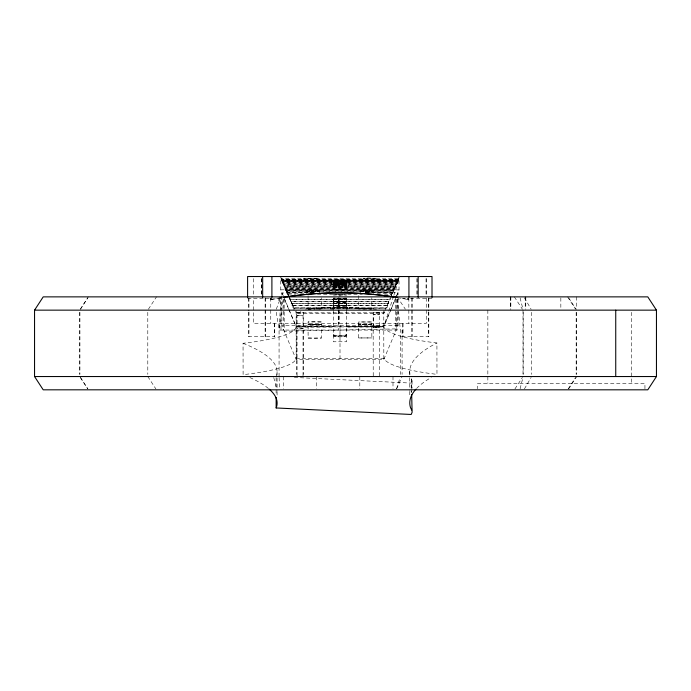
<?xml version="1.0" encoding="UTF-8"?>
<svg xmlns="http://www.w3.org/2000/svg" width="691" height="691" viewBox="0 0 691 691"><rect width="100%" height="100%" fill="white"/><g stroke="black" fill="none" stroke-linecap="round" stroke-linejoin="round"><path stroke-width="0.52" stroke-dasharray="3.46 2.59" d="M283.258 295.774L280.771 289.823L280.771 276.555M398.482 277.937L398.457 280.123L281.349 280.062L281.332 277.877L288.812 295.739M281.703 280.909L281.686 278.723L398.128 278.784L398.128 280.909L281.703 280.909L398.128 280.909L398.111 278.844M282.075 281.79L282.049 279.605L397.766 279.665L397.74 281.85L282.075 281.79L397.766 281.79M282.861 283.664L282.835 281.479L396.988 281.539L396.962 283.716L282.861 283.664L396.988 283.664M283.275 284.657L283.258 282.481L396.574 282.541L396.548 284.718L283.275 284.657L396.574 284.657M283.69 283.526L283.716 285.703L396.116 285.763L396.142 283.586M395.658 286.86L395.658 284.735L395.658 286.86L284.174 286.8L284.156 284.623M284.657 287.948L395.209 287.948L284.657 287.948L284.632 285.772L395.183 285.884M285.677 290.375L285.677 288.251L394.172 288.311L394.146 290.488L285.677 290.375L394.172 290.427M285.694 290.436L285.694 288.311M304.005 293.191L286.825 293.122L286.825 291.006M286.851 293.183L286.851 291.058M287.447 292.492L287.473 294.677L289.615 294.677M288.112 296.189L288.112 294.072M289.555 297.501L289.572 299.687L390.329 299.678L390.329 297.553L387.85 303.522L387.832 305.698L292.077 305.655L291.196 301.423M290.332 299.376L290.358 301.561L389.551 301.552L389.551 299.428L290.263 299.376M292.077 305.655L292.077 303.53L291.11 301.423M387.91 303.522L291.999 303.47L292.949 305.698L292.949 307.884L386.969 307.875L387.832 303.582M293.951 310.25L293.96 308.065L385.975 308.117L385.975 310.242M296.154 310.674L296.145 326.878L383.781 326.921A125.365 21.767 -0.1 0 0 436.919 342.978L436.971 374.367A125.365 21.767 -0.1 0 1 383.833 358.309L296.189 358.448A114.991 19.97 -0.1 0 1 243.102 374.66L243.051 343.28A114.991 19.97 -0.1 0 0 296.145 327.059L333.321 326.998M303.79 280.701L303.902 278.533L310.371 278.343L317.065 278.577L317.065 280.701L303.79 280.701L317.065 280.701M306.372 293.52L306.372 290.332L313.014 290.108L319.657 290.341L319.657 293.528M308.091 324.615L308.091 321.954L314.733 321.73L321.367 321.963L321.367 324.623L308.091 324.615L321.367 324.623M333.321 310.121L333.321 306.934L339.955 306.709L346.597 306.942L346.597 310.129M333.312 305.655L333.312 302.468L339.946 302.243L346.588 302.477L346.588 305.664L333.312 305.655L346.588 305.664M335.239 297.976L333.295 298.141L346.459 298.452L346.58 301.682L333.304 301.673L333.433 298.443L346.571 298.149L344.628 297.985M333.278 289.615L333.269 280.123L339.912 279.89L346.554 280.131L346.562 289.624L333.278 289.615L346.562 289.624M371.706 324.623L358.551 324.692L371.767 324.64L371.637 321.946L358.612 321.98L358.569 337.959L371.853 337.942L371.827 324.666L358.612 324.632L371.827 324.666M360.192 293.545L360.192 290.367L366.835 290.134L373.477 290.367L373.477 293.554M362.827 280.727C360.909 274.681 388.428 280.33 370.756 280.961C349.879 280.719 371.041 280.226 376.103 280.736M383.79 310.717L383.781 326.921L346.606 326.981M388.731 301.414L388.705 303.599L291.17 303.487L291.17 301.362L289.572 297.562M391.737 296.301L391.762 294.124L383.099 294.176M395.183 288.009L395.209 285.824M396.962 283.716L396.962 281.6M396.556 295.834L399.027 289.883L399.035 276.616M279.069 376.543L279.069 330.065L280.935 297.942M397.187 299.013L397.187 330.065L279.069 330.065L283.155 298.944M347.858 309.257A1.218 1.218 0 0 1 347.288 307.892L347.288 307.538A1.218 1.218 0 0 0 348.463 309.076A1.218 1.218 0 0 0 349.646 307.538L363.82 308.316A1.287 1.278 0 0 0 364.192 309.223M363.993 309.309A1.287 1.278 0 0 1 363.82 308.67L349.646 307.892A1.218 1.218 0 0 1 349.076 309.257M376.526 309.43L366.368 308.428L366.342 309.007A1.287 1.278 0 0 1 366.213 309.318M333.338 334.565L333.563 334.867C331.412 337.528 348.549 337.502 346.39 334.85L346.614 334.548M520.098 388.8L522.932 377.562M279.596 296.871L278.3 301.526L280.46 297.804M396.574 388.8L400.02 377.562M393.516 296.379L383.781 326.575L383.833 359.355L296.197 359.493L281.893 325.806L281.868 309.939M393.844 295.377L399.035 279.268M330.358 308.324L330.436 307.443L316.357 308.134A1.097 1.097 0 0 1 316.357 309.231M330.436 307.443L330.376 307.97A1.356 1.347 0 0 0 330.834 309.24M276.279 309.197L280.995 296.871L280.995 330.065M411.18 388.316L411.171 383.082L412.052 380.905L410.895 377.122M305.5 309.171L314.345 308.393A1.097 1.097 0 0 0 314.457 309.231M391.063 295.791L398.457 277.998M387.832 305.698L291.999 305.595M398.802 279.302L281.012 279.242M396.142 296.828L383.781 326.575L346.606 326.627M384.524 311.563L383.79 313.299L296.154 313.256L295.403 311.52M384.913 310.639L388.774 301.475L291.11 301.362L289.469 297.562M384.887 312.824L295.031 312.781M390.847 309.853L383.781 326.575L296.145 326.523L283.673 296.767M391.261 308.868L396.245 297.07M396.66 296.085L398.033 292.837A133.717 4.664 -0.1 0 0 365.815 292.518M383.833 359.355L398.085 325.625L398.059 311.874M396.677 388.869L402.084 376.543M333.563 336.344L334.228 335.152L341.691 335.679L346.39 334.85M524.417 388.938L531.137 377.424M80.502 309.266L87.904 297.752M568.166 388.938L575.586 377.424M80.234 309.266L88.31 296.871M148.375 309.266L156.46 296.871M514.933 388.938L522.439 377.424M568.641 388.938L576.726 376.543M334.228 336.396L335.282 335.385M335.282 336.448L336.655 335.567M336.655 336.482L338.262 335.688M338.262 336.5L339.972 335.722L341.7 336.5M317.065 278.577L303.79 278.577M308.074 295.757L308.091 309.024L321.367 309.007L321.35 297.778M308.091 324.77L321.375 324.744L321.393 338.02L314.75 338.262L308.117 338.037L308.091 324.77L321.375 324.744M358.534 295.679L358.551 308.946L371.827 308.929L371.81 297.7M371.827 308.929L358.551 308.946M308.117 338.037L321.393 338.02M358.569 337.959L371.853 337.942M346.554 280.131L333.269 280.123M333.269 285.219L337.372 284.977M319.657 290.341L306.372 290.332M346.554 285.193L346.044 285.314M376.103 278.611L362.827 278.603M333.304 301.673L346.58 301.682M346.58 298.495L333.304 298.495M373.477 290.367L360.192 290.367M346.588 302.477L333.312 302.468M346.597 306.942L333.321 306.934M371.767 321.989L358.612 321.98M296.413 312.833L303.712 312.816L303.729 326.092L300.084 326.221L296.439 326.1L296.413 312.833L303.712 312.816M297.087 315.485L303.047 315.476L303.064 328.743L300.084 328.856L297.104 328.752L297.087 315.485L303.047 315.476M296.439 326.1L303.729 326.092M373.2 325.979L379.67 325.971L373.2 325.979L373.175 312.712L379.653 312.703L379.609 327.715L373.27 327.733L373.244 314.457L379.592 314.448L373.244 314.457M373.27 327.733L379.609 327.715M308.627 309.197L314.345 308.747A1.097 1.097 0 0 0 314.345 309.318M342.451 285.435L346.053 285.288M334.392 285.089L335.213 285.055M345.44 285.323L337.372 285.435M309.162 292.82L314.681 292.716M330.436 307.789L316.357 308.134M317.273 309.223L321.367 309.007M330.376 307.616A1.356 1.347 0 0 0 331.464 309.188L331.818 309.214A1.356 1.347 0 0 0 332.984 307.409L347.297 307.374M332.475 309.326A1.356 1.347 0 0 0 332.984 307.763L347.357 307.728M337.372 285.012L339.92 284.96M338.616 284.994L341.216 284.968M398.085 325.625A133.717 4.664 -0.1 0 0 339.989 325.254L329.978 325.28A133.717 4.664 -0.1 0 0 281.893 325.806M289.114 310.147L296.145 326.705L333.321 326.653M383.833 358.776L384.343 358.776M398.482 280.062L281.349 280.062M284.174 286.8L395.684 286.8M280.771 289.823L399.027 289.883M286.774 291.006L393.032 291.058L393.006 293.234L375.852 293.226M314.224 292.509L287.335 292.492L286.255 289.65M365.634 292.535L392.41 292.543L392.393 294.729L390.251 294.729M314.241 292.561L287.335 292.552L288.717 295.739M365.625 292.587L392.393 292.604M288.009 294.072L295.688 294.133M317.437 294.634L362.421 294.651M247.603 298.417L271.9 298.417L271.9 299.479L270.691 299.479L270.691 298.417M432.013 298.417L407.707 298.417L407.707 299.479L408.925 299.479A357.42 357.109 90 0 0 400.702 297.968M293.96 308.126L385.949 308.169M365.142 292.742L369.832 292.811M341.25 307.771L333.321 307.996L346.597 308.005L342.494 307.789M341.207 284.994L342.46 284.977M338.625 285.418L333.779 285.305M342.451 285.012L345.44 285.063M311.045 309.214L308.091 309.024M343.6 285.029L344.61 285.063M294.331 377.45L411.171 383.082M345.431 285.098L346.554 285.228M371.317 309.231L366.368 308.428M333.779 285.279L333.278 285.193M379.653 312.703L373.175 312.712M303.064 328.743L297.104 328.752M321.367 321.963L308.091 321.954M333.563 334.867L334.228 335.152M341.691 335.679L343.297 336.474M343.297 335.558L344.671 336.431M344.671 335.377L345.725 336.379M397.187 296.871L405.401 309.266M568.641 297.752L576.156 309.266M514.354 296.871L522.439 309.266M147.796 376.543L155.881 388.938M80.234 377.424L87.731 388.938M567.596 296.871L575.586 309.266M80.502 377.424L87.904 388.938M524.417 297.752L531.137 309.266M345.725 335.126L346.39 336.327M291.999 303.53L292.949 305.698M292.949 305.759L295.031 310.596M314.06 292.595A133.717 4.664 -0.1 0 0 281.842 293.019L283.768 297.553M288.7 309.171L284.148 298.452L284.174 311.149M349.611 307.452L349.689 308.203M520.098 297.89L522.932 309.127M273.748 377.562L276.564 388.8M276.245 312.246L279.069 330.065M397.385 299.013L400.339 330.065L400.339 374.427M279.104 377.562L279.553 388.8M283.431 299.013L283.526 330.065M412.052 380.905L412.061 388.23M411.655 378.728L411.681 392.324M411.18 389.361L411.18 392.505M409.746 371.49L409.746 376.725M409.754 377.77L409.772 390.32M409.772 391.365L409.78 395.554M398.033 292.837L398.033 294.953M398.042 299.186L398.059 310.82M396.669 299.255L396.686 310.89M396.686 311.952L396.712 328.873L284.2 331.239L284.174 312.202M363.837 308.212L363.82 308.67M346.58 297.899L346.623 341.76L333.347 341.777L333.304 297.916L333.321 311.192M339.937 294.28L339.937 297M339.989 325.254L340.015 359.424M333.053 307.754L333.036 308.462M314.37 308.333L314.31 309.032M296.145 326.705L296.197 359.493M281.842 293.019L281.85 295.135M281.85 296.189L281.868 308.886M277.056 371.698L277.065 376.923M277.065 377.977L277.082 390.527M277.082 391.572L277.091 395.762M276.106 377.623L276.132 394.362M644.945 388.757L644.945 383.453L477.455 383.453L477.455 388.757M631.47 312.306L631.47 383.453M576.726 312.289L576.726 374.401M576.38 296.871L576.38 309.127M576.156 312.289L576.156 374.401M560.842 297.89L560.842 309.127M531.655 312.289L531.655 374.401M525.816 296.871L525.756 309.127M525.22 296.871L525.22 309.127M523.182 312.289L523.182 374.401M523.018 310.147L523.018 374.401M510.856 296.871L510.856 309.127M510.321 296.871L510.321 309.127M510.26 296.871L510.26 309.127M487.846 310.147L487.846 383.453M428.817 297.951L428.817 310.864M428.817 311.943L428.817 336.707L402.611 336.707L402.611 323.431M428.377 297.951L428.377 310.864M428.377 311.943L428.377 336.707M426.252 278.611L426.252 295.29M426.252 297.933L426.252 323.431L253.355 323.431L253.355 297.933M426.053 278.611L426.053 295.29M417.183 278.611L417.183 295.29M416.941 278.611L416.941 295.29M412.216 297.933L412.216 336.707M411.776 297.933L411.776 336.707M408.847 297.933L408.847 323.431M408.683 298.417L408.683 299.479M407.949 298.417L407.949 299.479M403.052 323.431L403.052 336.707M402.084 330.065L402.084 374.427M395.71 299.013L395.71 330.065M392.998 376.543L392.998 388.8M379.635 330.065L379.575 376.543M373.166 330.065L373.226 376.543M359.804 376.543L359.804 388.8M339.117 297.933L339.117 323.431M338.892 297.933L338.892 323.431M338.668 297.933L338.668 323.431M338.452 297.933L338.452 323.431M338.227 297.942L338.227 330.065M316.651 376.543L316.651 388.8M303.695 330.065L303.695 374.427M303.029 330.065L303.029 376.543M297.07 330.065L297.07 376.543M296.404 330.065L296.404 374.427M283.448 376.543L283.448 388.8M274.733 323.431L274.733 336.707L248.527 336.707L248.527 311.943M274.292 323.431L274.292 336.707M271.658 298.417L271.658 299.479M270.932 298.417L270.932 299.479M270.76 297.933L270.76 323.431M265.569 297.933L265.569 336.707M265.128 297.933L265.128 336.707M261.699 278.611L261.699 295.29M261.457 278.611L261.457 295.29M253.355 278.611L253.355 295.29M248.967 297.951L248.967 310.864M248.967 311.943L248.967 336.707M248.527 297.951L248.527 310.864M147.796 312.289L147.796 374.401M79.931 312.289L79.931 374.401M79.655 312.289L79.655 374.401M366.342 308.652A1.287 1.278 0 0 1 366.014 309.223M300.93 311.805A1.028 1.019 0 0 1 300.153 311.84M316.366 308.48A1.097 1.097 0 0 1 316.469 309.318M410.022 374.392A507.384 88.103 -0.1 0 1 436.919 342.978M416.621 388.437A507.384 88.103 -0.1 0 1 431.305 377.441M243.051 343.28A412.7 71.665 -0.1 0 1 276.106 376.569M249.848 377.528A412.7 71.665 -0.1 0 1 268.505 388.558M270.691 299.479A357.42 357.109 90 0 1 278.905 297.968M397.429 297.622A357.42 357.109 90 0 1 407.707 299.479M271.9 299.479A357.42 357.109 90 0 1 282.178 297.622M282.438 280.52L282.464 282.705L397.385 282.705L397.385 280.581L282.438 280.52M285.141 286.981L285.167 289.158L394.699 289.158L394.708 287.033L285.141 286.981M286.238 289.589L286.255 291.775L393.62 291.766L393.62 289.641L286.238 289.589M333.399 281.133L346.545 281.185L333.399 281.133M306.502 291.352L319.657 291.403L306.502 291.352M333.399 281.988L346.554 282.04L333.399 281.988M333.399 283.051L346.554 283.103L333.399 283.051M333.399 283.258L346.545 283.31L333.399 283.258M333.408 284.079L346.554 284.131L333.408 284.079M333.408 286.385L346.562 286.437L333.408 286.385M333.408 287.266L346.562 287.499L333.408 287.266M333.425 294.91L346.58 294.962L333.425 294.91M333.433 299.505L346.58 299.557L333.433 299.505M360.322 291.377L373.477 291.429L360.322 291.377M333.442 303.487L346.588 303.539L333.442 303.487"/><path stroke-width="1.04" d="M34.55 310.147L43.213 296.871L647.795 296.871L656.45 310.147L656.45 376.543L647.795 389.819L43.213 389.819L34.55 376.543L34.55 310.147L656.45 310.147M34.55 376.543L656.45 376.543M269.3 389.24A412.7 71.665 -0.1 0 1 276.158 407.958L411.214 414.47L412.104 412.294L411.681 394.414M411.706 410.108L410.558 407.707A507.384 88.103 -0.1 0 1 415.887 389.232M276.141 397.498L276.158 407.958M615.741 310.147L615.741 376.543M432.013 297.372L432.013 276.53L247.603 276.53L247.603 297.372M418.159 276.53L418.159 297.372M408.925 276.53L408.925 297.372M271.9 276.53L271.9 297.372M262.666 276.53L262.666 297.372M287.162 296.655A357.42 357.109 90 0 1 393.309 296.966M283.206 297.45A357.42 357.109 90 0 1 397.61 297.45"/></g></svg>
